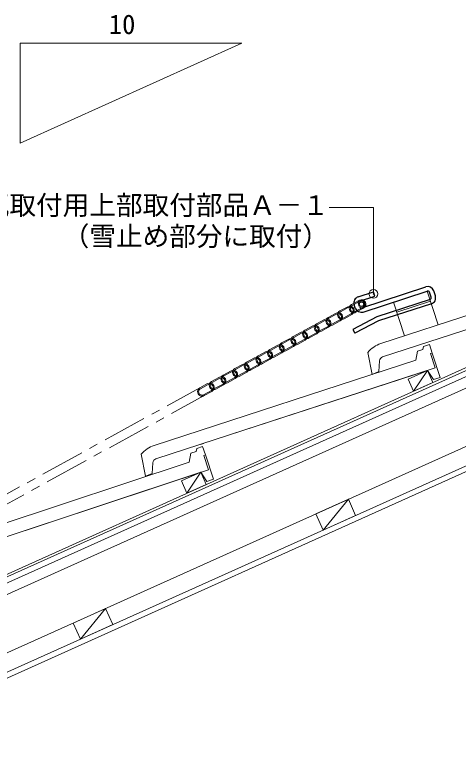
# Model space of a CAD drawing. Units: millimetres, scale not verified. Extents: x -2100 to 4081, y -1485 to 2737.
# Drawn here: x 744 to 1243, y -155 to 678 of the extents above; entities that cross this region are included whole.
import ezdxf
from ezdxf.enums import TextEntityAlignment as Align

# ---------------------------------------------------------------- set-up
doc = ezdxf.new("R2010")
doc.units = ezdxf.units.MM
doc.header["$LTSCALE"] = 10
doc.header["$PDMODE"] = 32
doc.header["$PDSIZE"] = 10
doc.linetypes.add('CHAIN1', pattern=[8, 5, -1, 1, -1])
for name, color, linetype, lineweight in [('0-2', 5, 'Continuous', 9), ('0-4', 5, 'Continuous', 9), ('0-7', 5, 'Continuous', 9), ('0-9', 2, 'Continuous', 25)]:
    doc.layers.add(name, color=color, linetype=linetype, lineweight=lineweight)
doc.styles.add('ＭＳ ゴシック', font='')
doc.styles.get('ＭＳ ゴシック').set_extended_font_data('MS Gothic')

msp = doc.modelspace()

# ---------------------------------------------------------------- linework, layer by layer
at = {"layer": '0-2'}
for p, q in [((549.13, -36.02), (1924.75, 583.01)), ((550.36, -38.76), (1924.75, 579.72)), ((552.82, -44.23), (1924.75, 573.14)), ((511.24, -76.1), (1924.75, 559.98)), ((535.86, -130.81), (1924.75, 494.19)), ((544.06, -149.05), (1924.75, 472.26)), ((546.53, -154.52), (1924.75, 465.68)), ((1156.08, 307.47), (1450.8, 403.6)), ((1158.12, 292.36), (1472.57, 394.92)), ((1170.34, 354.19), (1208.37, 366.6)), ((1220.77, 328.57), (1208.37, 366.6)), ((1182.74, 316.17), (1170.34, 354.19)), ((1174.06, 342.79), (1212.09, 355.19)), ((1197.43, 298.8), (1203.5, 300.78)), ((1204.1, 304.13), (1203.5, 300.78)), ((1204.1, 304.13), (1210.76, 306.31)), ((1210.76, 306.31), (1213.86, 296.8)), ((1146.37, 272.75), (1141.51, 297.46)), ((1197.43, 298.8), (1195.47, 288.7)), ((1211.96, 296.18), (1213.86, 296.8)), ((1211.96, 296.18), (1217.23, 280.02)), ((900.75, 192.57), (1195.47, 288.7)), ((1154.68, 288), (1153.74, 275.97)), ((902.78, 177.46), (1217.23, 280.02)), ((954.31, 194.26), (1208.67, 277.23)), ((1146.37, 272.75), (1153.74, 275.97)), ((1192.94, 253.7), (1208.67, 277.23)), ((952.82, 193.77), (956.19, 194.89)), ((941.97, 183.83), (940.06, 173.72)), ((941.97, 183.83), (948.02, 185.85)), ((948.61, 189.21), (948.02, 185.85)), ((948.61, 189.21), (955.25, 191.41)), ((955.25, 191.41), (958.41, 181.93)), ((891.03, 157.85), (886.17, 182.56)), ((956.51, 181.29), (958.41, 181.93)), ((956.51, 181.29), (961.87, 165.16)), ((645.9, 75.9), (940.06, 173.72)), ((899.35, 173.09), (898.4, 161.06)), ((648.02, 60.8), (961.87, 165.16)), ((698.24, 77.5), (953.33, 162.32)), ((891.03, 157.85), (898.4, 161.06)), ((937.6, 138.8), (953.33, 162.32)), ((1119.49, 131.82), (1091.22, 97.17)), ((845.91, 8.71), (817.64, -25.94))]:
    msp.add_line(p, q, dxfattribs=at)
for points in [[(1210.76, 306.31), (1213.86, 296.8), (1222.85, 269.23)], [(1208.67, 277.23), (1215.25, 266.75), (1222.85, 269.23)], [(955.25, 191.41), (958.41, 181.93), (967.56, 154.41)], [(953.33, 162.32), (959.97, 151.88), (967.56, 154.41)]]:
    msp.add_lwpolyline(points, dxfattribs=at)
for points in [[(1192.94, 253.7), (1186.79, 267.38), (1208.67, 277.23), (1214.83, 263.55)], [(937.6, 138.8), (931.45, 152.47), (953.33, 162.32), (959.49, 148.64)], [(1091.22, 97.17), (1083.01, 115.4), (1119.49, 131.82), (1127.69, 113.58)], [(817.64, -25.94), (809.43, -7.7), (845.91, 8.71), (854.12, -9.53)]]:
    msp.add_lwpolyline(points, close=True, dxfattribs=at)
for centre, radius, start, end in [((1165.06, 278.79), 30.05, 107.38016, 141.5983), ((1159.67, 287.6), 5, 108.06419, 175.49896), ((909.72, 163.89), 30.05, 107.38016, 141.5983), ((904.33, 172.7), 5, 108.06419, 175.49896)]:
    msp.add_arc(centre, radius, start, end, dxfattribs=at)
at = {"layer": '0-4'}
for p, q in [((749.65, 646.04), (749.65, 533.54)), ((999.65, 646.04), (749.65, 533.54)), ((999.65, 646.04), (749.65, 646.04)), ((1147.72, 460.97), (1097.72, 460.97)), ((1147.72, 363.46), (1147.72, 460.97))]:
    msp.add_line(p, q, dxfattribs=at)
msp.add_point((1147.72, 363.46), dxfattribs=at)
at = {"layer": '0-7'}
for p, q in [((1123.1, 351.46), (1131.86, 356.28)), ((1123.68, 350.41), (1132.44, 355.23)), ((1096.81, 337), (1105.57, 341.82)), ((1109.96, 344.23), (1118.72, 349.05)), ((1110.53, 343.18), (1119.3, 348)), ((1127.34, 343.75), (1136.1, 348.57)), ((1136.68, 347.52), (1127.92, 342.7)), ((1083.67, 329.78), (1092.43, 334.59)), ((1084.25, 328.72), (1093.01, 333.54)), ((1097.39, 335.95), (1106.15, 340.77)), ((1101.05, 329.29), (1109.82, 334.11)), ((1114.2, 336.52), (1122.96, 341.34)), ((1123.54, 340.29), (1114.77, 335.47)), ((1070.52, 322.55), (1079.29, 327.37)), ((1071.1, 321.5), (1079.87, 326.32)), ((1087.91, 322.07), (1096.67, 326.88)), ((1097.25, 325.83), (1088.49, 321.01)), ((1110.39, 333.06), (1101.63, 328.24)), ((1057.38, 315.32), (1066.14, 320.14)), ((1057.96, 314.27), (1066.72, 319.09)), ((1074.77, 314.84), (1083.53, 319.66)), ((1084.11, 318.6), (1075.34, 313.79)), ((1044.24, 308.09), (1053, 312.91)), ((1044.82, 307.04), (1053.58, 311.86)), ((1061.62, 307.61), (1070.38, 312.43)), ((1070.96, 311.38), (1062.2, 306.56)), ((1031.09, 300.86), (1039.86, 305.68)), ((1031.67, 299.81), (1040.43, 304.63)), ((1048.48, 300.38), (1057.24, 305.2)), ((1057.82, 304.15), (1049.06, 299.33)), ((1017.95, 293.64), (1026.71, 298.46)), ((1018.53, 292.59), (1027.29, 297.4)), ((1035.33, 293.15), (1044.1, 297.97)), ((1044.67, 296.92), (1035.91, 292.1)), ((991.66, 279.18), (1000.42, 284)), ((1004.81, 286.41), (1013.57, 291.23)), ((1005.38, 285.36), (1014.15, 290.18)), ((1009.05, 278.7), (1017.81, 283.52)), ((1022.19, 285.93), (1030.95, 290.74)), ((1031.53, 289.69), (1022.77, 284.87)), ((978.52, 271.95), (987.28, 276.77)), ((979.1, 270.9), (987.86, 275.72)), ((992.24, 278.13), (1001, 282.95)), ((995.9, 271.47), (1004.67, 276.29)), ((1005.24, 275.24), (996.48, 270.42)), ((1018.39, 282.47), (1009.62, 277.65)), ((965.37, 264.73), (974.14, 269.54)), ((965.95, 263.67), (974.72, 268.49)), ((982.76, 264.24), (991.52, 269.06)), ((992.1, 268.01), (983.34, 263.19)), ((952.23, 257.5), (960.99, 262.32)), ((952.81, 256.45), (961.57, 261.26)), ((969.62, 257.01), (978.38, 261.83)), ((978.96, 260.78), (970.19, 255.96)), ((956.47, 249.79), (965.23, 254.61)), ((965.81, 253.55), (957.05, 248.74))]:
    msp.add_line(p, q, dxfattribs=at)
at = {"layer": '0-7', "linetype": 'CHAIN1'}
for p, q in [((565.02, 44.57), (952.23, 257.5)), ((569.84, 35.81), (957.05, 248.74))]:
    msp.add_line(p, q, dxfattribs=at)
at = {"layer": '0-7'}
for centre, radius, start, end in [((1125.51, 347.08), 5, 118.80678, 298.80678), ((1125.51, 347.08), 3.8, 118.80678, 298.80678), ((1134.27, 351.9), 5, 298.80678, 118.80678), ((1134.27, 351.9), 3.8, 298.80678, 118.80678), ((1107.98, 337.44), 5, 298.80678, 118.80678), ((1112.37, 339.85), 5, 118.80678, 298.80678), ((1112.37, 339.85), 3.8, 118.80678, 298.80678), ((1121.13, 344.67), 5, 298.80678, 118.80678), ((1121.13, 344.67), 3.8, 298.80678, 118.80678), ((1094.84, 330.21), 5, 298.80678, 118.80678), ((1094.84, 330.21), 3.8, 298.80678, 118.80678), ((1099.22, 332.62), 5, 118.80678, 298.80678), ((1099.22, 332.62), 3.8, 118.80678, 298.80678), ((1107.98, 337.44), 3.8, 298.80678, 118.80678), ((1081.7, 322.99), 5, 298.80678, 118.80678), ((1081.7, 322.99), 3.8, 298.80678, 118.80678), ((1086.08, 325.4), 5, 118.80678, 298.80678), ((1086.08, 325.4), 3.8, 118.80678, 298.80678), ((1068.55, 315.76), 5, 298.80678, 118.80678), ((1068.55, 315.76), 3.8, 298.80678, 118.80678), ((1072.93, 318.17), 5, 118.80678, 298.80678), ((1072.93, 318.17), 3.8, 118.80678, 298.80678), ((1055.41, 308.53), 5, 298.80678, 118.80678), ((1055.41, 308.53), 3.8, 298.80678, 118.80678), ((1059.79, 310.94), 5, 118.80678, 298.80678), ((1059.79, 310.94), 3.8, 118.80678, 298.80678), ((1033.5, 296.48), 5, 118.80678, 298.80678), ((1033.5, 296.48), 3.8, 118.80678, 298.80678), ((1042.27, 301.3), 5, 298.80678, 118.80678), ((1042.27, 301.3), 3.8, 298.80678, 118.80678), ((1046.65, 303.71), 5, 118.80678, 298.80678), ((1046.65, 303.71), 3.8, 118.80678, 298.80678), ((1015.98, 286.85), 5, 298.80678, 118.80678), ((1020.36, 289.26), 5, 118.80678, 298.80678), ((1020.36, 289.26), 3.8, 118.80678, 298.80678), ((1029.12, 294.07), 5, 298.80678, 118.80678), ((1029.12, 294.07), 3.8, 298.80678, 118.80678), ((1002.83, 279.62), 5, 298.80678, 118.80678), ((1002.83, 279.62), 3.8, 298.80678, 118.80678), ((1007.22, 282.03), 5, 118.80678, 298.80678), ((1007.22, 282.03), 3.8, 118.80678, 298.80678), ((1015.98, 286.85), 3.8, 298.80678, 118.80678), ((989.69, 272.39), 5, 298.80678, 118.80678), ((989.69, 272.39), 3.8, 298.80678, 118.80678), ((994.07, 274.8), 5, 118.80678, 298.80678), ((994.07, 274.8), 3.8, 118.80678, 298.80678), ((976.55, 265.16), 5, 298.80678, 118.80678), ((976.55, 265.16), 3.8, 298.80678, 118.80678), ((980.93, 267.57), 5, 118.80678, 298.80678), ((980.93, 267.57), 3.8, 118.80678, 298.80678), ((963.4, 257.94), 5, 298.80678, 118.80678), ((963.4, 257.94), 3.8, 298.80678, 118.80678), ((967.78, 260.34), 5, 118.80678, 298.80678), ((967.78, 260.34), 3.8, 118.80678, 298.80678), ((954.64, 253.12), 5, 118.80678, 298.80678), ((954.64, 253.12), 3.8, 118.80678, 298.80678)]:
    msp.add_arc(centre, radius, start, end, dxfattribs=at)
at = {"layer": '0-9'}
for p, q in [((1134.56, 347.78), (1206.82, 371.35)), ((1136.11, 343.03), (1208.37, 366.6)), ((1217.5, 361.16), (1215.64, 366.87)), ((1130.53, 360.14), (1147.64, 365.73)), ((1132.08, 355.39), (1149.19, 360.97)), ((1149.19, 360.97), (1147.64, 365.73)), ((1212.75, 359.61), (1210.89, 365.32)), ((1127.29, 347.52), (1126.05, 351.32)), ((1132.04, 349.07), (1130.8, 352.87)), ((1124.6, 323.5), (1126.91, 319.06))]:
    msp.add_line(p, q, dxfattribs=at)
for points in [[(1211.47, 357.09), (1151.57, 337.55), (1124.6, 323.5)], [(1213.02, 352.34), (1153.52, 332.93), (1126.91, 319.06)]]:
    msp.add_lwpolyline(points, dxfattribs=at)
msp.add_circle((1134.27, 351.9), 2.5, dxfattribs=at)
for centre, radius, start, end in [((1208.99, 364.7), 7, 18.06447, 108.06428), ((1208.99, 364.7), 2, 18.06447, 108.06428), ((1132.7, 353.49), 7, 108.06428, 198.06447), ((1210.85, 358.99), 2, 288.06428, 18.06447), ((1210.85, 358.99), 7, 288.06428, 18.06447), ((1132.7, 353.49), 2, 108.06428, 198.06447), ((1133.94, 349.69), 7, 198.06447, 288.06428), ((1133.94, 349.69), 2, 198.06447, 288.06428)]:
    msp.add_arc(centre, radius, start, end, dxfattribs=at)

# ---------------------------------------------------------------- texts
at = {"layer": '0-4', "color": 7, "style": 'ＭＳ ゴシック'}
for s, p in [('10', (849.63, 649.91)), ('同質雪止め瓦取付用上部取付部品Ａ－１', (557.72, 445.97)), ('（雪止め部分に取付）', (797.72, 410.97))]:
    msp.add_text(s, height=21.99, dxfattribs=at).set_placement(p, align=Align.BOTTOM_LEFT)

doc.saveas('drawing.dxf')
